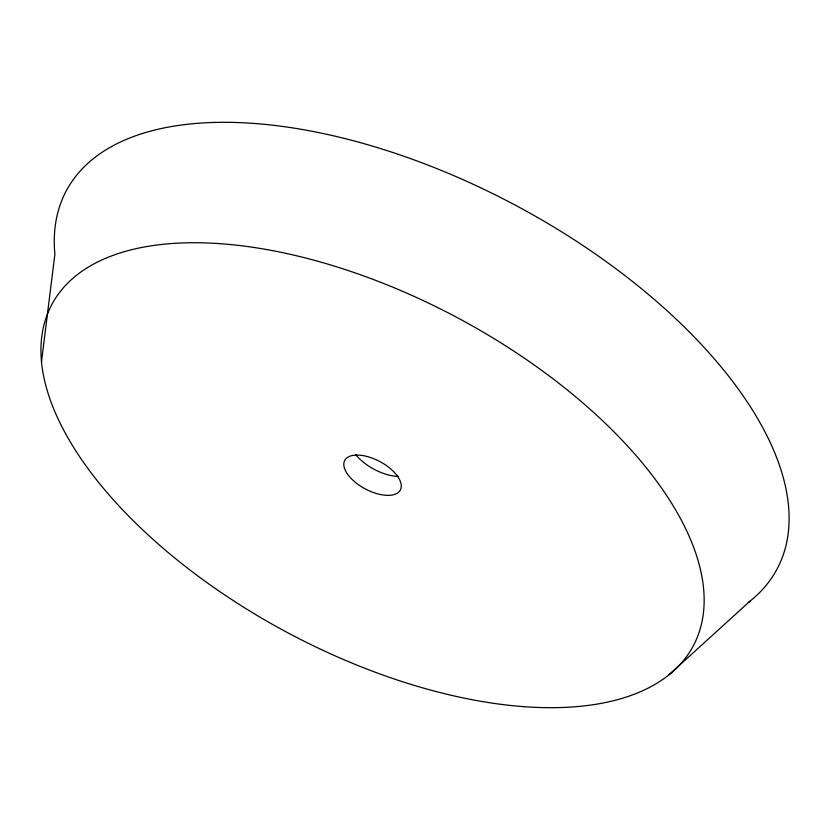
<?xml version="1.0" encoding="UTF-8"?>
<svg xmlns="http://www.w3.org/2000/svg" width="830" height="830" viewBox="0 0 830 830"><rect width="100%" height="100%" fill="white"/><g stroke="black" fill="none" stroke-linecap="round" stroke-linejoin="round"><path stroke-width="1.25" d="M41.5 361.807L54.884 254.239A402.571 198.235 28 0 1 498.01 196.212A402.571 198.235 28 0 1 748.183 602.59M668.866 674.894A363.322 178.907 28 0 0 353.3 272.271A363.322 178.907 28 0 0 95.481 478.474A363.322 178.907 28 0 0 668.866 674.894L750.019 601.148M398.535 476.462A34.891 17.181 28 0 1 355.603 454.456M348.527 475.497A31.488 15.5 28 0 0 398.224 492.522A31.488 15.5 28 0 0 370.875 457.631A31.488 15.5 28 0 0 348.527 475.497"/></g></svg>
